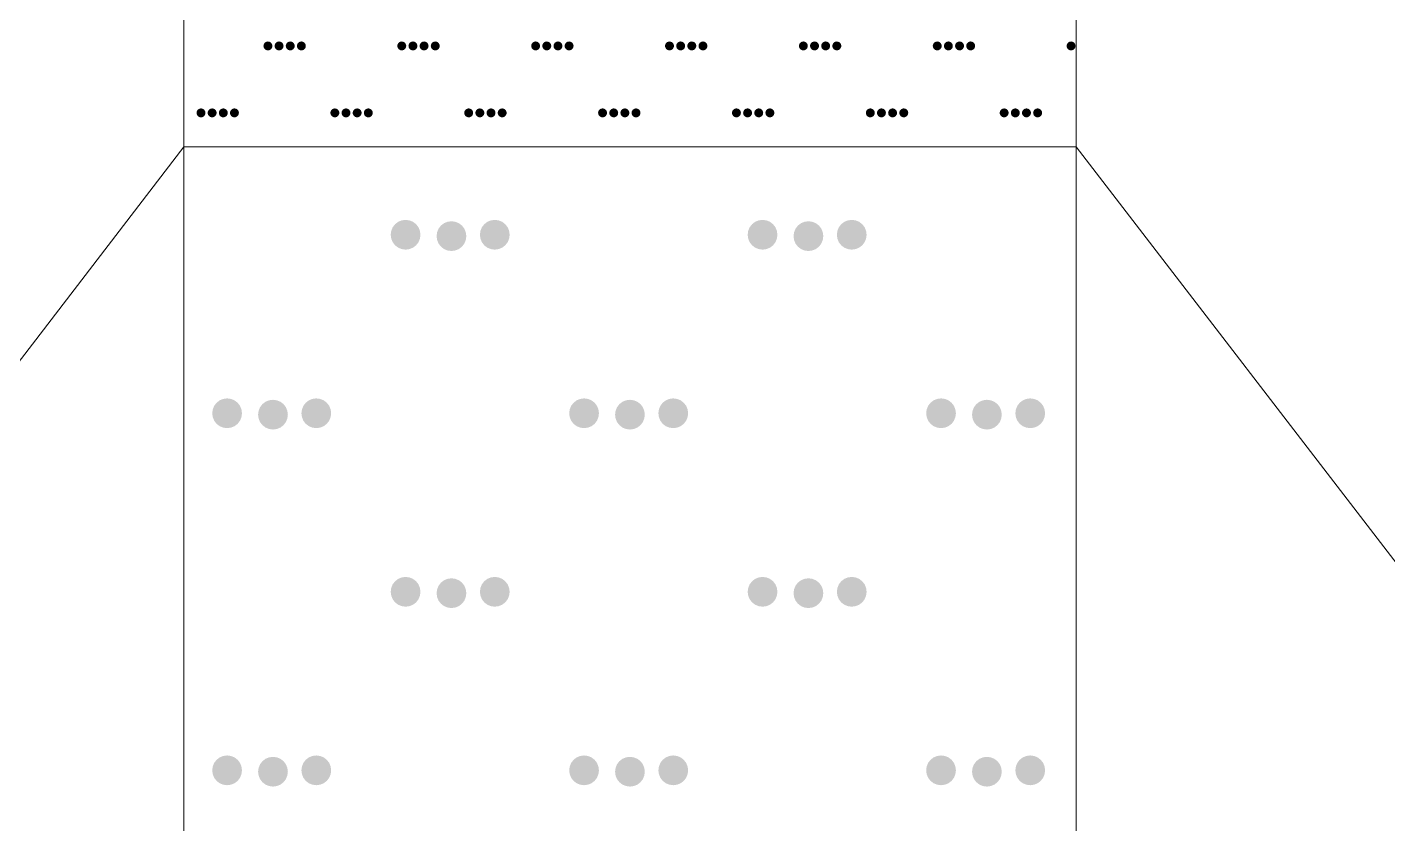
# Model space of a CAD drawing. Header units: inches. Extents: x -27 to 109, y -724 to 26.
# Drawn here: x 17.731 to 20.78, y -588.66 to -586.876 of the extents above; entities that cross this region are included whole.
import ezdxf

# ---------------------------------------------------------------- set-up
doc = ezdxf.new("R2010")
doc.units = ezdxf.units.IN
doc.header["$MEASUREMENT"] = 0
doc.layers.get('0').update_dxf_attribs({"lineweight": 0})

# ---------------------------------------------------------------- blocks, each defined once
blk = doc.blocks.new('lr_block_91')
at = {"true_color": 0x000000}
for points in [[(18.279967, -586.9202), (18.280317, -586.9176), (18.279967, -586.915), (18.278967, -586.9126), (18.277367, -586.91055), (18.275317, -586.90895), (18.272917, -586.90795), (18.270317, -586.9076), (18.267717, -586.90795), (18.265317, -586.90895), (18.263267, -586.91055), (18.261667, -586.9126), (18.260667, -586.915), (18.260317, -586.9176), (18.260667, -586.9202), (18.261667, -586.9226), (18.263267, -586.92465), (18.265317, -586.92625), (18.267717, -586.92725), (18.270317, -586.9276), (18.272917, -586.92725), (18.275317, -586.92625), (18.277367, -586.92465), (18.278967, -586.9226)], [(18.304967, -586.9202), (18.305317, -586.9176), (18.304967, -586.915), (18.303967, -586.9126), (18.302367, -586.91055), (18.300317, -586.90895), (18.297917, -586.90795), (18.295317, -586.9076), (18.292717, -586.90795), (18.290317, -586.90895), (18.288267, -586.91055), (18.286667, -586.9126), (18.285667, -586.915), (18.285317, -586.9176), (18.285667, -586.9202), (18.286667, -586.9226), (18.288267, -586.92465), (18.290317, -586.92625), (18.292717, -586.92725), (18.295317, -586.9276), (18.297917, -586.92725), (18.300317, -586.92625), (18.302367, -586.92465), (18.303967, -586.9226)], [(18.329967, -586.9202), (18.330317, -586.9176), (18.329967, -586.915), (18.328967, -586.9126), (18.327367, -586.91055), (18.325317, -586.90895), (18.322917, -586.90795), (18.320317, -586.9076), (18.317717, -586.90795), (18.315317, -586.90895), (18.313267, -586.91055), (18.311667, -586.9126), (18.310667, -586.915), (18.310317, -586.9176), (18.310667, -586.9202), (18.311667, -586.9226), (18.313267, -586.92465), (18.315317, -586.92625), (18.317717, -586.92725), (18.320317, -586.9276), (18.322917, -586.92725), (18.325317, -586.92625), (18.327367, -586.92465), (18.328967, -586.9226)], [(18.354967, -586.9202), (18.355317, -586.9176), (18.354967, -586.915), (18.353967, -586.9126), (18.352367, -586.91055), (18.350317, -586.90895), (18.347917, -586.90795), (18.345317, -586.9076), (18.342717, -586.90795), (18.340317, -586.90895), (18.338267, -586.91055), (18.336667, -586.9126), (18.335667, -586.915), (18.335317, -586.9176), (18.335667, -586.9202), (18.336667, -586.9226), (18.338267, -586.92465), (18.340317, -586.92625), (18.342717, -586.92725), (18.345317, -586.9276), (18.347917, -586.92725), (18.350317, -586.92625), (18.352367, -586.92465), (18.353967, -586.9226)], [(18.579967, -586.9202), (18.580317, -586.9176), (18.579967, -586.915), (18.578967, -586.9126), (18.577367, -586.91055), (18.575317, -586.90895), (18.572917, -586.90795), (18.570317, -586.9076), (18.567717, -586.90795), (18.565317, -586.90895), (18.563267, -586.91055), (18.561667, -586.9126), (18.560667, -586.915), (18.560317, -586.9176), (18.560667, -586.9202), (18.561667, -586.9226), (18.563267, -586.92465), (18.565317, -586.92625), (18.567717, -586.92725), (18.570317, -586.9276), (18.572917, -586.92725), (18.575317, -586.92625), (18.577367, -586.92465), (18.578967, -586.9226)], [(18.604967, -586.9202), (18.605317, -586.9176), (18.604967, -586.915), (18.603967, -586.9126), (18.602367, -586.91055), (18.600317, -586.90895), (18.597917, -586.90795), (18.595317, -586.9076), (18.592717, -586.90795), (18.590317, -586.90895), (18.588267, -586.91055), (18.586667, -586.9126), (18.585667, -586.915), (18.585317, -586.9176), (18.585667, -586.9202), (18.586667, -586.9226), (18.588267, -586.92465), (18.590317, -586.92625), (18.592717, -586.92725), (18.595317, -586.9276), (18.597917, -586.92725), (18.600317, -586.92625), (18.602367, -586.92465), (18.603967, -586.9226)], [(18.629967, -586.9202), (18.630317, -586.9176), (18.629967, -586.915), (18.628967, -586.9126), (18.627367, -586.91055), (18.625317, -586.90895), (18.622917, -586.90795), (18.620317, -586.9076), (18.617717, -586.90795), (18.615317, -586.90895), (18.613267, -586.91055), (18.611667, -586.9126), (18.610667, -586.915), (18.610317, -586.9176), (18.610667, -586.9202), (18.611667, -586.9226), (18.613267, -586.92465), (18.615317, -586.92625), (18.617717, -586.92725), (18.620317, -586.9276), (18.622917, -586.92725), (18.625317, -586.92625), (18.627367, -586.92465), (18.628967, -586.9226)], [(18.654967, -586.9202), (18.655317, -586.9176), (18.654967, -586.915), (18.653967, -586.9126), (18.652367, -586.91055), (18.650317, -586.90895), (18.647917, -586.90795), (18.645317, -586.9076), (18.642717, -586.90795), (18.640317, -586.90895), (18.638267, -586.91055), (18.636667, -586.9126), (18.635667, -586.915), (18.635317, -586.9176), (18.635667, -586.9202), (18.636667, -586.9226), (18.638267, -586.92465), (18.640317, -586.92625), (18.642717, -586.92725), (18.645317, -586.9276), (18.647917, -586.92725), (18.650317, -586.92625), (18.652367, -586.92465), (18.653967, -586.9226)], [(18.879967, -586.9202), (18.880317, -586.9176), (18.879967, -586.915), (18.878967, -586.9126), (18.877367, -586.91055), (18.875317, -586.90895), (18.872917, -586.90795), (18.870317, -586.9076), (18.867717, -586.90795), (18.865317, -586.90895), (18.863267, -586.91055), (18.861667, -586.9126), (18.860667, -586.915), (18.860317, -586.9176), (18.860667, -586.9202), (18.861667, -586.9226), (18.863267, -586.92465), (18.865317, -586.92625), (18.867717, -586.92725), (18.870317, -586.9276), (18.872917, -586.92725), (18.875317, -586.92625), (18.877367, -586.92465), (18.878967, -586.9226)], [(18.904967, -586.9202), (18.905317, -586.9176), (18.904967, -586.915), (18.903967, -586.9126), (18.902367, -586.91055), (18.900317, -586.90895), (18.897917, -586.90795), (18.895317, -586.9076), (18.892717, -586.90795), (18.890317, -586.90895), (18.888267, -586.91055), (18.886667, -586.9126), (18.885667, -586.915), (18.885317, -586.9176), (18.885667, -586.9202), (18.886667, -586.9226), (18.888267, -586.92465), (18.890317, -586.92625), (18.892717, -586.92725), (18.895317, -586.9276), (18.897917, -586.92725), (18.900317, -586.92625), (18.902367, -586.92465), (18.903967, -586.9226)], [(18.929967, -586.9202), (18.930317, -586.9176), (18.929967, -586.915), (18.928967, -586.9126), (18.927367, -586.91055), (18.925317, -586.90895), (18.922917, -586.90795), (18.920317, -586.9076), (18.917717, -586.90795), (18.915317, -586.90895), (18.913267, -586.91055), (18.911667, -586.9126), (18.910667, -586.915), (18.910317, -586.9176), (18.910667, -586.9202), (18.911667, -586.9226), (18.913267, -586.92465), (18.915317, -586.92625), (18.917717, -586.92725), (18.920317, -586.9276), (18.922917, -586.92725), (18.925317, -586.92625), (18.927367, -586.92465), (18.928967, -586.9226)], [(18.954967, -586.9202), (18.955317, -586.9176), (18.954967, -586.915), (18.953967, -586.9126), (18.952367, -586.91055), (18.950317, -586.90895), (18.947917, -586.90795), (18.945317, -586.9076), (18.942717, -586.90795), (18.940317, -586.90895), (18.938267, -586.91055), (18.936667, -586.9126), (18.935667, -586.915), (18.935317, -586.9176), (18.935667, -586.9202), (18.936667, -586.9226), (18.938267, -586.92465), (18.940317, -586.92625), (18.942717, -586.92725), (18.945317, -586.9276), (18.947917, -586.92725), (18.950317, -586.92625), (18.952367, -586.92465), (18.953967, -586.9226)], [(19.179967, -586.9202), (19.180317, -586.9176), (19.179967, -586.915), (19.178967, -586.9126), (19.177367, -586.91055), (19.175317, -586.90895), (19.172917, -586.90795), (19.170317, -586.9076), (19.167717, -586.90795), (19.165317, -586.90895), (19.163267, -586.91055), (19.161667, -586.9126), (19.160667, -586.915), (19.160317, -586.9176), (19.160667, -586.9202), (19.161667, -586.9226), (19.163267, -586.92465), (19.165317, -586.92625), (19.167717, -586.92725), (19.170317, -586.9276), (19.172917, -586.92725), (19.175317, -586.92625), (19.177367, -586.92465), (19.178967, -586.9226)], [(19.204967, -586.9202), (19.205317, -586.9176), (19.204967, -586.915), (19.203967, -586.9126), (19.202367, -586.91055), (19.200317, -586.90895), (19.197917, -586.90795), (19.195317, -586.9076), (19.192717, -586.90795), (19.190317, -586.90895), (19.188267, -586.91055), (19.186667, -586.9126), (19.185667, -586.915), (19.185317, -586.9176), (19.185667, -586.9202), (19.186667, -586.9226), (19.188267, -586.92465), (19.190317, -586.92625), (19.192717, -586.92725), (19.195317, -586.9276), (19.197917, -586.92725), (19.200317, -586.92625), (19.202367, -586.92465), (19.203967, -586.9226)], [(19.229967, -586.9202), (19.230317, -586.9176), (19.229967, -586.915), (19.228967, -586.9126), (19.227367, -586.91055), (19.225317, -586.90895), (19.222917, -586.90795), (19.220317, -586.9076), (19.217717, -586.90795), (19.215317, -586.90895), (19.213267, -586.91055), (19.211667, -586.9126), (19.210667, -586.915), (19.210317, -586.9176), (19.210667, -586.9202), (19.211667, -586.9226), (19.213267, -586.92465), (19.215317, -586.92625), (19.217717, -586.92725), (19.220317, -586.9276), (19.222917, -586.92725), (19.225317, -586.92625), (19.227367, -586.92465), (19.228967, -586.9226)], [(19.254967, -586.9202), (19.255317, -586.9176), (19.254967, -586.915), (19.253967, -586.9126), (19.252367, -586.91055), (19.250317, -586.90895), (19.247917, -586.90795), (19.245317, -586.9076), (19.242717, -586.90795), (19.240317, -586.90895), (19.238267, -586.91055), (19.236667, -586.9126), (19.235667, -586.915), (19.235317, -586.9176), (19.235667, -586.9202), (19.236667, -586.9226), (19.238267, -586.92465), (19.240317, -586.92625), (19.242717, -586.92725), (19.245317, -586.9276), (19.247917, -586.92725), (19.250317, -586.92625), (19.252367, -586.92465), (19.253967, -586.9226)], [(19.479967, -586.9202), (19.480317, -586.9176), (19.479967, -586.915), (19.478967, -586.9126), (19.477367, -586.91055), (19.475317, -586.90895), (19.472917, -586.90795), (19.470317, -586.9076), (19.467717, -586.90795), (19.465317, -586.90895), (19.463267, -586.91055), (19.461667, -586.9126), (19.460667, -586.915), (19.460317, -586.9176), (19.460667, -586.9202), (19.461667, -586.9226), (19.463267, -586.92465), (19.465317, -586.92625), (19.467717, -586.92725), (19.470317, -586.9276), (19.472917, -586.92725), (19.475317, -586.92625), (19.477367, -586.92465), (19.478967, -586.9226)], [(19.504967, -586.9202), (19.505317, -586.9176), (19.504967, -586.915), (19.503967, -586.9126), (19.502367, -586.91055), (19.500317, -586.90895), (19.497917, -586.90795), (19.495317, -586.9076), (19.492717, -586.90795), (19.490317, -586.90895), (19.488267, -586.91055), (19.486667, -586.9126), (19.485667, -586.915), (19.485317, -586.9176), (19.485667, -586.9202), (19.486667, -586.9226), (19.488267, -586.92465), (19.490317, -586.92625), (19.492717, -586.92725), (19.495317, -586.9276), (19.497917, -586.92725), (19.500317, -586.92625), (19.502367, -586.92465), (19.503967, -586.9226)], [(19.529967, -586.9202), (19.530317, -586.9176), (19.529967, -586.915), (19.528967, -586.9126), (19.527367, -586.91055), (19.525317, -586.90895), (19.522917, -586.90795), (19.520317, -586.9076), (19.517717, -586.90795), (19.515317, -586.90895), (19.513267, -586.91055), (19.511667, -586.9126), (19.510667, -586.915), (19.510317, -586.9176), (19.510667, -586.9202), (19.511667, -586.9226), (19.513267, -586.92465), (19.515317, -586.92625), (19.517717, -586.92725), (19.520317, -586.9276), (19.522917, -586.92725), (19.525317, -586.92625), (19.527367, -586.92465), (19.528967, -586.9226)], [(19.554967, -586.9202), (19.555317, -586.9176), (19.554967, -586.915), (19.553967, -586.9126), (19.552367, -586.91055), (19.550317, -586.90895), (19.547917, -586.90795), (19.545317, -586.9076), (19.542717, -586.90795), (19.540317, -586.90895), (19.538267, -586.91055), (19.536667, -586.9126), (19.535667, -586.915), (19.535317, -586.9176), (19.535667, -586.9202), (19.536667, -586.9226), (19.538267, -586.92465), (19.540317, -586.92625), (19.542717, -586.92725), (19.545317, -586.9276), (19.547917, -586.92725), (19.550317, -586.92625), (19.552367, -586.92465), (19.553967, -586.9226)], [(19.779967, -586.9202), (19.780317, -586.9176), (19.779967, -586.915), (19.778967, -586.9126), (19.777367, -586.91055), (19.775317, -586.90895), (19.772917, -586.90795), (19.770317, -586.9076), (19.767717, -586.90795), (19.765317, -586.90895), (19.763267, -586.91055), (19.761667, -586.9126), (19.760667, -586.915), (19.760317, -586.9176), (19.760667, -586.9202), (19.761667, -586.9226), (19.763267, -586.92465), (19.765317, -586.92625), (19.767717, -586.92725), (19.770317, -586.9276), (19.772917, -586.92725), (19.775317, -586.92625), (19.777367, -586.92465), (19.778967, -586.9226)], [(19.804967, -586.9202), (19.805317, -586.9176), (19.804967, -586.915), (19.803967, -586.9126), (19.802367, -586.91055), (19.800317, -586.90895), (19.797917, -586.90795), (19.795317, -586.9076), (19.792717, -586.90795), (19.790317, -586.90895), (19.788267, -586.91055), (19.786667, -586.9126), (19.785667, -586.915), (19.785317, -586.9176), (19.785667, -586.9202), (19.786667, -586.9226), (19.788267, -586.92465), (19.790317, -586.92625), (19.792717, -586.92725), (19.795317, -586.9276), (19.797917, -586.92725), (19.800317, -586.92625), (19.802367, -586.92465), (19.803967, -586.9226)], [(19.829967, -586.9202), (19.830317, -586.9176), (19.829967, -586.915), (19.828967, -586.9126), (19.827367, -586.91055), (19.825317, -586.90895), (19.822917, -586.90795), (19.820317, -586.9076), (19.817717, -586.90795), (19.815317, -586.90895), (19.813267, -586.91055), (19.811667, -586.9126), (19.810667, -586.915), (19.810317, -586.9176), (19.810667, -586.9202), (19.811667, -586.9226), (19.813267, -586.92465), (19.815317, -586.92625), (19.817717, -586.92725), (19.820317, -586.9276), (19.822917, -586.92725), (19.825317, -586.92625), (19.827367, -586.92465), (19.828967, -586.9226)], [(19.854967, -586.9202), (19.855317, -586.9176), (19.854967, -586.915), (19.853967, -586.9126), (19.852367, -586.91055), (19.850317, -586.90895), (19.847917, -586.90795), (19.845317, -586.9076), (19.842717, -586.90795), (19.840317, -586.90895), (19.838267, -586.91055), (19.836667, -586.9126), (19.835667, -586.915), (19.835317, -586.9176), (19.835667, -586.9202), (19.836667, -586.9226), (19.838267, -586.92465), (19.840317, -586.92625), (19.842717, -586.92725), (19.845317, -586.9276), (19.847917, -586.92725), (19.850317, -586.92625), (19.852367, -586.92465), (19.853967, -586.9226)], [(20.079967, -586.9202), (20.080317, -586.9176), (20.079967, -586.915), (20.078967, -586.9126), (20.077367, -586.91055), (20.075317, -586.90895), (20.072917, -586.90795), (20.070317, -586.9076), (20.067717, -586.90795), (20.065317, -586.90895), (20.063267, -586.91055), (20.061667, -586.9126), (20.060667, -586.915), (20.060317, -586.9176), (20.060667, -586.9202), (20.061667, -586.9226), (20.063267, -586.92465), (20.065317, -586.92625), (20.067717, -586.92725), (20.070317, -586.9276), (20.072917, -586.92725), (20.075317, -586.92625), (20.077367, -586.92465), (20.078967, -586.9226)], [(18.129967, -587.0702), (18.130317, -587.0676), (18.129967, -587.065), (18.128967, -587.0626), (18.127367, -587.06055), (18.125317, -587.05895), (18.122917, -587.05795), (18.120317, -587.0576), (18.117717, -587.05795), (18.115317, -587.05895), (18.113267, -587.06055), (18.111667, -587.0626), (18.110667, -587.065), (18.110317, -587.0676), (18.110667, -587.0702), (18.111667, -587.0726), (18.113267, -587.07465), (18.115317, -587.07625), (18.117717, -587.07725), (18.120317, -587.0776), (18.122917, -587.07725), (18.125317, -587.07625), (18.127367, -587.07465), (18.128967, -587.0726)], [(18.154967, -587.0702), (18.155317, -587.0676), (18.154967, -587.065), (18.153967, -587.0626), (18.152367, -587.06055), (18.150317, -587.05895), (18.147917, -587.05795), (18.145317, -587.0576), (18.142717, -587.05795), (18.140317, -587.05895), (18.138267, -587.06055), (18.136667, -587.0626), (18.135667, -587.065), (18.135317, -587.0676), (18.135667, -587.0702), (18.136667, -587.0726), (18.138267, -587.07465), (18.140317, -587.07625), (18.142717, -587.07725), (18.145317, -587.0776), (18.147917, -587.07725), (18.150317, -587.07625), (18.152367, -587.07465), (18.153967, -587.0726)], [(18.179967, -587.0702), (18.180317, -587.0676), (18.179967, -587.065), (18.178967, -587.0626), (18.177367, -587.06055), (18.175317, -587.05895), (18.172917, -587.05795), (18.170317, -587.0576), (18.167717, -587.05795), (18.165317, -587.05895), (18.163267, -587.06055), (18.161667, -587.0626), (18.160667, -587.065), (18.160317, -587.0676), (18.160667, -587.0702), (18.161667, -587.0726), (18.163267, -587.07465), (18.165317, -587.07625), (18.167717, -587.07725), (18.170317, -587.0776), (18.172917, -587.07725), (18.175317, -587.07625), (18.177367, -587.07465), (18.178967, -587.0726)], [(18.204967, -587.0702), (18.205317, -587.0676), (18.204967, -587.065), (18.203967, -587.0626), (18.202367, -587.06055), (18.200317, -587.05895), (18.197917, -587.05795), (18.195317, -587.0576), (18.192717, -587.05795), (18.190317, -587.05895), (18.188267, -587.06055), (18.186667, -587.0626), (18.185667, -587.065), (18.185317, -587.0676), (18.185667, -587.0702), (18.186667, -587.0726), (18.188267, -587.07465), (18.190317, -587.07625), (18.192717, -587.07725), (18.195317, -587.0776), (18.197917, -587.07725), (18.200317, -587.07625), (18.202367, -587.07465), (18.203967, -587.0726)], [(18.429967, -587.0702), (18.430317, -587.0676), (18.429967, -587.065), (18.428967, -587.0626), (18.427367, -587.06055), (18.425317, -587.05895), (18.422917, -587.05795), (18.420317, -587.0576), (18.417717, -587.05795), (18.415317, -587.05895), (18.413267, -587.06055), (18.411667, -587.0626), (18.410667, -587.065), (18.410317, -587.0676), (18.410667, -587.0702), (18.411667, -587.0726), (18.413267, -587.07465), (18.415317, -587.07625), (18.417717, -587.07725), (18.420317, -587.0776), (18.422917, -587.07725), (18.425317, -587.07625), (18.427367, -587.07465), (18.428967, -587.0726)], [(18.454967, -587.0702), (18.455317, -587.0676), (18.454967, -587.065), (18.453967, -587.0626), (18.452367, -587.06055), (18.450317, -587.05895), (18.447917, -587.05795), (18.445317, -587.0576), (18.442717, -587.05795), (18.440317, -587.05895), (18.438267, -587.06055), (18.436667, -587.0626), (18.435667, -587.065), (18.435317, -587.0676), (18.435667, -587.0702), (18.436667, -587.0726), (18.438267, -587.07465), (18.440317, -587.07625), (18.442717, -587.07725), (18.445317, -587.0776), (18.447917, -587.07725), (18.450317, -587.07625), (18.452367, -587.07465), (18.453967, -587.0726)], [(18.479967, -587.0702), (18.480317, -587.0676), (18.479967, -587.065), (18.478967, -587.0626), (18.477367, -587.06055), (18.475317, -587.05895), (18.472917, -587.05795), (18.470317, -587.0576), (18.467717, -587.05795), (18.465317, -587.05895), (18.463267, -587.06055), (18.461667, -587.0626), (18.460667, -587.065), (18.460317, -587.0676), (18.460667, -587.0702), (18.461667, -587.0726), (18.463267, -587.07465), (18.465317, -587.07625), (18.467717, -587.07725), (18.470317, -587.0776), (18.472917, -587.07725), (18.475317, -587.07625), (18.477367, -587.07465), (18.478967, -587.0726)], [(18.504967, -587.0702), (18.505317, -587.0676), (18.504967, -587.065), (18.503967, -587.0626), (18.502367, -587.06055), (18.500317, -587.05895), (18.497917, -587.05795), (18.495317, -587.0576), (18.492717, -587.05795), (18.490317, -587.05895), (18.488267, -587.06055), (18.486667, -587.0626), (18.485667, -587.065), (18.485317, -587.0676), (18.485667, -587.0702), (18.486667, -587.0726), (18.488267, -587.07465), (18.490317, -587.07625), (18.492717, -587.07725), (18.495317, -587.0776), (18.497917, -587.07725), (18.500317, -587.07625), (18.502367, -587.07465), (18.503967, -587.0726)], [(18.729967, -587.0702), (18.730317, -587.0676), (18.729967, -587.065), (18.728967, -587.0626), (18.727367, -587.06055), (18.725317, -587.05895), (18.722917, -587.05795), (18.720317, -587.0576), (18.717717, -587.05795), (18.715317, -587.05895), (18.713267, -587.06055), (18.711667, -587.0626), (18.710667, -587.065), (18.710317, -587.0676), (18.710667, -587.0702), (18.711667, -587.0726), (18.713267, -587.07465), (18.715317, -587.07625), (18.717717, -587.07725), (18.720317, -587.0776), (18.722917, -587.07725), (18.725317, -587.07625), (18.727367, -587.07465), (18.728967, -587.0726)], [(18.754967, -587.0702), (18.755317, -587.0676), (18.754967, -587.065), (18.753967, -587.0626), (18.752367, -587.06055), (18.750317, -587.05895), (18.747917, -587.05795), (18.745317, -587.0576), (18.742717, -587.05795), (18.740317, -587.05895), (18.738267, -587.06055), (18.736667, -587.0626), (18.735667, -587.065), (18.735317, -587.0676), (18.735667, -587.0702), (18.736667, -587.0726), (18.738267, -587.07465), (18.740317, -587.07625), (18.742717, -587.07725), (18.745317, -587.0776), (18.747917, -587.07725), (18.750317, -587.07625), (18.752367, -587.07465), (18.753967, -587.0726)], [(18.779967, -587.0702), (18.780317, -587.0676), (18.779967, -587.065), (18.778967, -587.0626), (18.777367, -587.06055), (18.775317, -587.05895), (18.772917, -587.05795), (18.770317, -587.0576), (18.767717, -587.05795), (18.765317, -587.05895), (18.763267, -587.06055), (18.761667, -587.0626), (18.760667, -587.065), (18.760317, -587.0676), (18.760667, -587.0702), (18.761667, -587.0726), (18.763267, -587.07465), (18.765317, -587.07625), (18.767717, -587.07725), (18.770317, -587.0776), (18.772917, -587.07725), (18.775317, -587.07625), (18.777367, -587.07465), (18.778967, -587.0726)], [(18.804967, -587.0702), (18.805317, -587.0676), (18.804967, -587.065), (18.803967, -587.0626), (18.802367, -587.06055), (18.800317, -587.05895), (18.797917, -587.05795), (18.795317, -587.0576), (18.792717, -587.05795), (18.790317, -587.05895), (18.788267, -587.06055), (18.786667, -587.0626), (18.785667, -587.065), (18.785317, -587.0676), (18.785667, -587.0702), (18.786667, -587.0726), (18.788267, -587.07465), (18.790317, -587.07625), (18.792717, -587.07725), (18.795317, -587.0776), (18.797917, -587.07725), (18.800317, -587.07625), (18.802367, -587.07465), (18.803967, -587.0726)], [(19.029967, -587.0702), (19.030317, -587.0676), (19.029967, -587.065), (19.028967, -587.0626), (19.027367, -587.06055), (19.025317, -587.05895), (19.022917, -587.05795), (19.020317, -587.0576), (19.017717, -587.05795), (19.015317, -587.05895), (19.013267, -587.06055), (19.011667, -587.0626), (19.010667, -587.065), (19.010317, -587.0676), (19.010667, -587.0702), (19.011667, -587.0726), (19.013267, -587.07465), (19.015317, -587.07625), (19.017717, -587.07725), (19.020317, -587.0776), (19.022917, -587.07725), (19.025317, -587.07625), (19.027367, -587.07465), (19.028967, -587.0726)], [(19.054967, -587.0702), (19.055317, -587.0676), (19.054967, -587.065), (19.053967, -587.0626), (19.052367, -587.06055), (19.050317, -587.05895), (19.047917, -587.05795), (19.045317, -587.0576), (19.042717, -587.05795), (19.040317, -587.05895), (19.038267, -587.06055), (19.036667, -587.0626), (19.035667, -587.065), (19.035317, -587.0676), (19.035667, -587.0702), (19.036667, -587.0726), (19.038267, -587.07465), (19.040317, -587.07625), (19.042717, -587.07725), (19.045317, -587.0776), (19.047917, -587.07725), (19.050317, -587.07625), (19.052367, -587.07465), (19.053967, -587.0726)], [(19.079967, -587.0702), (19.080317, -587.0676), (19.079967, -587.065), (19.078967, -587.0626), (19.077367, -587.06055), (19.075317, -587.05895), (19.072917, -587.05795), (19.070317, -587.0576), (19.067717, -587.05795), (19.065317, -587.05895), (19.063267, -587.06055), (19.061667, -587.0626), (19.060667, -587.065), (19.060317, -587.0676), (19.060667, -587.0702), (19.061667, -587.0726), (19.063267, -587.07465), (19.065317, -587.07625), (19.067717, -587.07725), (19.070317, -587.0776), (19.072917, -587.07725), (19.075317, -587.07625), (19.077367, -587.07465), (19.078967, -587.0726)], [(19.104967, -587.0702), (19.105317, -587.0676), (19.104967, -587.065), (19.103967, -587.0626), (19.102367, -587.06055), (19.100317, -587.05895), (19.097917, -587.05795), (19.095317, -587.0576), (19.092717, -587.05795), (19.090317, -587.05895), (19.088267, -587.06055), (19.086667, -587.0626), (19.085667, -587.065), (19.085317, -587.0676), (19.085667, -587.0702), (19.086667, -587.0726), (19.088267, -587.07465), (19.090317, -587.07625), (19.092717, -587.07725), (19.095317, -587.0776), (19.097917, -587.07725), (19.100317, -587.07625), (19.102367, -587.07465), (19.103967, -587.0726)], [(19.329967, -587.0702), (19.330317, -587.0676), (19.329967, -587.065), (19.328967, -587.0626), (19.327367, -587.06055), (19.325317, -587.05895), (19.322917, -587.05795), (19.320317, -587.0576), (19.317717, -587.05795), (19.315317, -587.05895), (19.313267, -587.06055), (19.311667, -587.0626), (19.310667, -587.065), (19.310317, -587.0676), (19.310667, -587.0702), (19.311667, -587.0726), (19.313267, -587.07465), (19.315317, -587.07625), (19.317717, -587.07725), (19.320317, -587.0776), (19.322917, -587.07725), (19.325317, -587.07625), (19.327367, -587.07465), (19.328967, -587.0726)], [(19.354967, -587.0702), (19.355317, -587.0676), (19.354967, -587.065), (19.353967, -587.0626), (19.352367, -587.06055), (19.350317, -587.05895), (19.347917, -587.05795), (19.345317, -587.0576), (19.342717, -587.05795), (19.340317, -587.05895), (19.338267, -587.06055), (19.336667, -587.0626), (19.335667, -587.065), (19.335317, -587.0676), (19.335667, -587.0702), (19.336667, -587.0726), (19.338267, -587.07465), (19.340317, -587.07625), (19.342717, -587.07725), (19.345317, -587.0776), (19.347917, -587.07725), (19.350317, -587.07625), (19.352367, -587.07465), (19.353967, -587.0726)], [(19.379967, -587.0702), (19.380317, -587.0676), (19.379967, -587.065), (19.378967, -587.0626), (19.377367, -587.06055), (19.375317, -587.05895), (19.372917, -587.05795), (19.370317, -587.0576), (19.367717, -587.05795), (19.365317, -587.05895), (19.363267, -587.06055), (19.361667, -587.0626), (19.360667, -587.065), (19.360317, -587.0676), (19.360667, -587.0702), (19.361667, -587.0726), (19.363267, -587.07465), (19.365317, -587.07625), (19.367717, -587.07725), (19.370317, -587.0776), (19.372917, -587.07725), (19.375317, -587.07625), (19.377367, -587.07465), (19.378967, -587.0726)], [(19.404967, -587.0702), (19.405317, -587.0676), (19.404967, -587.065), (19.403967, -587.0626), (19.402367, -587.06055), (19.400317, -587.05895), (19.397917, -587.05795), (19.395317, -587.0576), (19.392717, -587.05795), (19.390317, -587.05895), (19.388267, -587.06055), (19.386667, -587.0626), (19.385667, -587.065), (19.385317, -587.0676), (19.385667, -587.0702), (19.386667, -587.0726), (19.388267, -587.07465), (19.390317, -587.07625), (19.392717, -587.07725), (19.395317, -587.0776), (19.397917, -587.07725), (19.400317, -587.07625), (19.402367, -587.07465), (19.403967, -587.0726)], [(19.629967, -587.0702), (19.630317, -587.0676), (19.629967, -587.065), (19.628967, -587.0626), (19.627367, -587.06055), (19.625317, -587.05895), (19.622917, -587.05795), (19.620317, -587.0576), (19.617717, -587.05795), (19.615317, -587.05895), (19.613267, -587.06055), (19.611667, -587.0626), (19.610667, -587.065), (19.610317, -587.0676), (19.610667, -587.0702), (19.611667, -587.0726), (19.613267, -587.07465), (19.615317, -587.07625), (19.617717, -587.07725), (19.620317, -587.0776), (19.622917, -587.07725), (19.625317, -587.07625), (19.627367, -587.07465), (19.628967, -587.0726)], [(19.654967, -587.0702), (19.655317, -587.0676), (19.654967, -587.065), (19.653967, -587.0626), (19.652367, -587.06055), (19.650317, -587.05895), (19.647917, -587.05795), (19.645317, -587.0576), (19.642717, -587.05795), (19.640317, -587.05895), (19.638267, -587.06055), (19.636667, -587.0626), (19.635667, -587.065), (19.635317, -587.0676), (19.635667, -587.0702), (19.636667, -587.0726), (19.638267, -587.07465), (19.640317, -587.07625), (19.642717, -587.07725), (19.645317, -587.0776), (19.647917, -587.07725), (19.650317, -587.07625), (19.652367, -587.07465), (19.653967, -587.0726)], [(19.679967, -587.0702), (19.680317, -587.0676), (19.679967, -587.065), (19.678967, -587.0626), (19.677367, -587.06055), (19.675317, -587.05895), (19.672917, -587.05795), (19.670317, -587.0576), (19.667717, -587.05795), (19.665317, -587.05895), (19.663267, -587.06055), (19.661667, -587.0626), (19.660667, -587.065), (19.660317, -587.0676), (19.660667, -587.0702), (19.661667, -587.0726), (19.663267, -587.07465), (19.665317, -587.07625), (19.667717, -587.07725), (19.670317, -587.0776), (19.672917, -587.07725), (19.675317, -587.07625), (19.677367, -587.07465), (19.678967, -587.0726)], [(19.704967, -587.0702), (19.705317, -587.0676), (19.704967, -587.065), (19.703967, -587.0626), (19.702367, -587.06055), (19.700317, -587.05895), (19.697917, -587.05795), (19.695317, -587.0576), (19.692717, -587.05795), (19.690317, -587.05895), (19.688267, -587.06055), (19.686667, -587.0626), (19.685667, -587.065), (19.685317, -587.0676), (19.685667, -587.0702), (19.686667, -587.0726), (19.688267, -587.07465), (19.690317, -587.07625), (19.692717, -587.07725), (19.695317, -587.0776), (19.697917, -587.07725), (19.700317, -587.07625), (19.702367, -587.07465), (19.703967, -587.0726)], [(19.929967, -587.0702), (19.930317, -587.0676), (19.929967, -587.065), (19.928967, -587.0626), (19.927367, -587.06055), (19.925317, -587.05895), (19.922917, -587.05795), (19.920317, -587.0576), (19.917717, -587.05795), (19.915317, -587.05895), (19.913267, -587.06055), (19.911667, -587.0626), (19.910667, -587.065), (19.910317, -587.0676), (19.910667, -587.0702), (19.911667, -587.0726), (19.913267, -587.07465), (19.915317, -587.07625), (19.917717, -587.07725), (19.920317, -587.0776), (19.922917, -587.07725), (19.925317, -587.07625), (19.927367, -587.07465), (19.928967, -587.0726)], [(19.954967, -587.0702), (19.955317, -587.0676), (19.954967, -587.065), (19.953967, -587.0626), (19.952367, -587.06055), (19.950317, -587.05895), (19.947917, -587.05795), (19.945317, -587.0576), (19.942717, -587.05795), (19.940317, -587.05895), (19.938267, -587.06055), (19.936667, -587.0626), (19.935667, -587.065), (19.935317, -587.0676), (19.935667, -587.0702), (19.936667, -587.0726), (19.938267, -587.07465), (19.940317, -587.07625), (19.942717, -587.07725), (19.945317, -587.0776), (19.947917, -587.07725), (19.950317, -587.07625), (19.952367, -587.07465), (19.953967, -587.0726)], [(19.979967, -587.0702), (19.980317, -587.0676), (19.979967, -587.065), (19.978967, -587.0626), (19.977367, -587.06055), (19.975317, -587.05895), (19.972917, -587.05795), (19.970317, -587.0576), (19.967717, -587.05795), (19.965317, -587.05895), (19.963267, -587.06055), (19.961667, -587.0626), (19.960667, -587.065), (19.960317, -587.0676), (19.960667, -587.0702), (19.961667, -587.0726), (19.963267, -587.07465), (19.965317, -587.07625), (19.967717, -587.07725), (19.970317, -587.0776), (19.972917, -587.07725), (19.975317, -587.07625), (19.977367, -587.07465), (19.978967, -587.0726)], [(20.004967, -587.0702), (20.005317, -587.0676), (20.004967, -587.065), (20.003967, -587.0626), (20.002367, -587.06055), (20.000317, -587.05895), (19.997917, -587.05795), (19.995317, -587.0576), (19.992717, -587.05795), (19.990317, -587.05895), (19.988267, -587.06055), (19.986667, -587.0626), (19.985667, -587.065), (19.985317, -587.0676), (19.985667, -587.0702), (19.986667, -587.0726), (19.988267, -587.07465), (19.990317, -587.07625), (19.992717, -587.07725), (19.995317, -587.0776), (19.997917, -587.07725), (20.000317, -587.07625), (20.002367, -587.07465), (20.003967, -587.0726)]]:
    blk.add_hatch(color=18, dxfattribs=at).paths.add_polyline_path(points, flags=17)
blk = doc.blocks.new('lr_block_92')
at = {"true_color": 0x000000}
for points in [[(18.611, -587.3493), (18.6122, -587.3407), (18.611, -587.332), (18.6078, -587.324), (18.6025, -587.3171), (18.5955, -587.3117), (18.5875, -587.3085), (18.5789, -587.3073), (18.5702, -587.3085), (18.5622, -587.3117), (18.5553, -587.3171), (18.5499, -587.324), (18.5467, -587.332), (18.5455, -587.3407), (18.5467, -587.3493), (18.5499, -587.3573), (18.5553, -587.3643), (18.5622, -587.3696), (18.5702, -587.3728), (18.5789, -587.374), (18.5875, -587.3728), (18.5955, -587.3696), (18.6025, -587.3643), (18.6078, -587.3573)], [(18.8109, -587.3493), (18.8121, -587.3407), (18.8109, -587.332), (18.8077, -587.324), (18.8023, -587.3171), (18.7954, -587.3117), (18.7874, -587.3085), (18.7787, -587.3073), (18.7701, -587.3085), (18.7621, -587.3117), (18.7551, -587.3171), (18.7498, -587.324), (18.7466, -587.332), (18.7454, -587.3407), (18.7466, -587.3493), (18.7498, -587.3573), (18.7551, -587.3643), (18.7621, -587.3696), (18.7701, -587.3728), (18.7787, -587.374), (18.7874, -587.3728), (18.7954, -587.3696), (18.8023, -587.3643), (18.8077, -587.3573)], [(19.411, -587.3493), (19.4122, -587.3407), (19.411, -587.332), (19.4078, -587.324), (19.4025, -587.3171), (19.3955, -587.3117), (19.3875, -587.3085), (19.3789, -587.3073), (19.3702, -587.3085), (19.3622, -587.3117), (19.3553, -587.3171), (19.3499, -587.324), (19.3467, -587.332), (19.3455, -587.3407), (19.3467, -587.3493), (19.3499, -587.3573), (19.3553, -587.3643), (19.3622, -587.3696), (19.3702, -587.3728), (19.3789, -587.374), (19.3875, -587.3728), (19.3955, -587.3696), (19.4025, -587.3643), (19.4078, -587.3573)], [(19.6109, -587.3493), (19.6121, -587.3407), (19.6109, -587.332), (19.6077, -587.324), (19.6023, -587.3171), (19.5954, -587.3117), (19.5874, -587.3085), (19.5787, -587.3073), (19.5701, -587.3085), (19.5621, -587.3117), (19.5551, -587.3171), (19.5498, -587.324), (19.5466, -587.332), (19.5454, -587.3407), (19.5466, -587.3493), (19.5498, -587.3573), (19.5551, -587.3643), (19.5621, -587.3696), (19.5701, -587.3728), (19.5787, -587.374), (19.5874, -587.3728), (19.5954, -587.3696), (19.6023, -587.3643), (19.6077, -587.3573)], [(18.7138, -587.3524), (18.715, -587.3437), (18.7138, -587.3351), (18.7106, -587.3271), (18.7053, -587.3201), (18.6983, -587.3148), (18.6903, -587.3116), (18.6817, -587.3104), (18.673, -587.3116), (18.665, -587.3148), (18.6581, -587.3201), (18.6527, -587.3271), (18.6495, -587.3351), (18.6483, -587.3437), (18.6495, -587.3524), (18.6527, -587.3604), (18.6581, -587.3673), (18.665, -587.3727), (18.673, -587.3759), (18.6817, -587.3771), (18.6903, -587.3759), (18.6983, -587.3727), (18.7053, -587.3673), (18.7106, -587.3604)], [(19.5138, -587.3524), (19.515, -587.3437), (19.5138, -587.3351), (19.5106, -587.3271), (19.5053, -587.3201), (19.4983, -587.3148), (19.4903, -587.3116), (19.4817, -587.3104), (19.473, -587.3116), (19.465, -587.3148), (19.4581, -587.3201), (19.4527, -587.3271), (19.4495, -587.3351), (19.4483, -587.3437), (19.4495, -587.3524), (19.4527, -587.3604), (19.4581, -587.3673), (19.465, -587.3727), (19.473, -587.3759), (19.4817, -587.3771), (19.4903, -587.3759), (19.4983, -587.3727), (19.5053, -587.3673), (19.5106, -587.3604)], [(18.211, -587.7493), (18.2122, -587.7407), (18.211, -587.732), (18.2078, -587.724), (18.2025, -587.7171), (18.1955, -587.7117), (18.1875, -587.7085), (18.1789, -587.7073), (18.1702, -587.7085), (18.1622, -587.7117), (18.1553, -587.7171), (18.1499, -587.724), (18.1467, -587.732), (18.1455, -587.7407), (18.1467, -587.7493), (18.1499, -587.7573), (18.1553, -587.7643), (18.1622, -587.7696), (18.1702, -587.7728), (18.1789, -587.774), (18.1875, -587.7728), (18.1955, -587.7696), (18.2025, -587.7643), (18.2078, -587.7573)], [(18.3138, -587.7524), (18.315, -587.7437), (18.3138, -587.7351), (18.3106, -587.7271), (18.3053, -587.7201), (18.2983, -587.7148), (18.2903, -587.7116), (18.2817, -587.7104), (18.273, -587.7116), (18.265, -587.7148), (18.2581, -587.7201), (18.2527, -587.7271), (18.2495, -587.7351), (18.2483, -587.7437), (18.2495, -587.7524), (18.2527, -587.7604), (18.2581, -587.7673), (18.265, -587.7727), (18.273, -587.7759), (18.2817, -587.7771), (18.2903, -587.7759), (18.2983, -587.7727), (18.3053, -587.7673), (18.3106, -587.7604)], [(18.4109, -587.7493), (18.4121, -587.7407), (18.4109, -587.732), (18.4077, -587.724), (18.4023, -587.7171), (18.3954, -587.7117), (18.3874, -587.7085), (18.3787, -587.7073), (18.3701, -587.7085), (18.3621, -587.7117), (18.3551, -587.7171), (18.3498, -587.724), (18.3466, -587.732), (18.3454, -587.7407), (18.3466, -587.7493), (18.3498, -587.7573), (18.3551, -587.7643), (18.3621, -587.7696), (18.3701, -587.7728), (18.3787, -587.774), (18.3874, -587.7728), (18.3954, -587.7696), (18.4023, -587.7643), (18.4077, -587.7573)], [(19.011, -587.7493), (19.0122, -587.7407), (19.011, -587.732), (19.0078, -587.724), (19.0025, -587.7171), (18.9955, -587.7117), (18.9875, -587.7085), (18.9789, -587.7073), (18.9702, -587.7085), (18.9622, -587.7117), (18.9553, -587.7171), (18.9499, -587.724), (18.9467, -587.732), (18.9455, -587.7407), (18.9467, -587.7493), (18.9499, -587.7573), (18.9553, -587.7643), (18.9622, -587.7696), (18.9702, -587.7728), (18.9789, -587.774), (18.9875, -587.7728), (18.9955, -587.7696), (19.0025, -587.7643), (19.0078, -587.7573)], [(19.1138, -587.7524), (19.115, -587.7437), (19.1138, -587.7351), (19.1106, -587.7271), (19.1053, -587.7201), (19.0983, -587.7148), (19.0903, -587.7116), (19.0817, -587.7104), (19.073, -587.7116), (19.065, -587.7148), (19.0581, -587.7201), (19.0527, -587.7271), (19.0495, -587.7351), (19.0483, -587.7437), (19.0495, -587.7524), (19.0527, -587.7604), (19.0581, -587.7673), (19.065, -587.7727), (19.073, -587.7759), (19.0817, -587.7771), (19.0903, -587.7759), (19.0983, -587.7727), (19.1053, -587.7673), (19.1106, -587.7604)], [(19.2109, -587.7493), (19.2121, -587.7407), (19.2109, -587.732), (19.2077, -587.724), (19.2023, -587.7171), (19.1954, -587.7117), (19.1874, -587.7085), (19.1787, -587.7073), (19.1701, -587.7085), (19.1621, -587.7117), (19.1551, -587.7171), (19.1498, -587.724), (19.1466, -587.732), (19.1454, -587.7407), (19.1466, -587.7493), (19.1498, -587.7573), (19.1551, -587.7643), (19.1621, -587.7696), (19.1701, -587.7728), (19.1787, -587.774), (19.1874, -587.7728), (19.1954, -587.7696), (19.2023, -587.7643), (19.2077, -587.7573)], [(19.811, -587.7493), (19.8122, -587.7407), (19.811, -587.732), (19.8078, -587.724), (19.8025, -587.7171), (19.7955, -587.7117), (19.7875, -587.7085), (19.7789, -587.7073), (19.7702, -587.7085), (19.7622, -587.7117), (19.7553, -587.7171), (19.7499, -587.724), (19.7467, -587.732), (19.7455, -587.7407), (19.7467, -587.7493), (19.7499, -587.7573), (19.7553, -587.7643), (19.7622, -587.7696), (19.7702, -587.7728), (19.7789, -587.774), (19.7875, -587.7728), (19.7955, -587.7696), (19.8025, -587.7643), (19.8078, -587.7573)], [(19.9138, -587.7524), (19.915, -587.7437), (19.9138, -587.7351), (19.9106, -587.7271), (19.9053, -587.7201), (19.8983, -587.7148), (19.8903, -587.7116), (19.8817, -587.7104), (19.873, -587.7116), (19.865, -587.7148), (19.8581, -587.7201), (19.8527, -587.7271), (19.8495, -587.7351), (19.8483, -587.7437), (19.8495, -587.7524), (19.8527, -587.7604), (19.8581, -587.7673), (19.865, -587.7727), (19.873, -587.7759), (19.8817, -587.7771), (19.8903, -587.7759), (19.8983, -587.7727), (19.9053, -587.7673), (19.9106, -587.7604)], [(20.0109, -587.7493), (20.0121, -587.7407), (20.0109, -587.732), (20.0077, -587.724), (20.0023, -587.7171), (19.9954, -587.7117), (19.9874, -587.7085), (19.9787, -587.7073), (19.9701, -587.7085), (19.9621, -587.7117), (19.9551, -587.7171), (19.9498, -587.724), (19.9466, -587.732), (19.9454, -587.7407), (19.9466, -587.7493), (19.9498, -587.7573), (19.9551, -587.7643), (19.9621, -587.7696), (19.9701, -587.7728), (19.9787, -587.774), (19.9874, -587.7728), (19.9954, -587.7696), (20.0023, -587.7643), (20.0077, -587.7573)], [(18.611, -588.1493), (18.6122, -588.1407), (18.611, -588.132), (18.6078, -588.124), (18.6025, -588.1171), (18.5955, -588.1117), (18.5875, -588.1085), (18.5789, -588.1073), (18.5702, -588.1085), (18.5622, -588.1117), (18.5553, -588.1171), (18.5499, -588.124), (18.5467, -588.132), (18.5455, -588.1407), (18.5467, -588.1493), (18.5499, -588.1573), (18.5553, -588.1643), (18.5622, -588.1696), (18.5702, -588.1728), (18.5789, -588.174), (18.5875, -588.1728), (18.5955, -588.1696), (18.6025, -588.1643), (18.6078, -588.1573)], [(18.7138, -588.1524), (18.715, -588.1437), (18.7138, -588.1351), (18.7106, -588.1271), (18.7053, -588.1201), (18.6983, -588.1148), (18.6903, -588.1116), (18.6817, -588.1104), (18.673, -588.1116), (18.665, -588.1148), (18.6581, -588.1201), (18.6527, -588.1271), (18.6495, -588.1351), (18.6483, -588.1437), (18.6495, -588.1524), (18.6527, -588.1604), (18.6581, -588.1673), (18.665, -588.1727), (18.673, -588.1759), (18.6817, -588.1771), (18.6903, -588.1759), (18.6983, -588.1727), (18.7053, -588.1673), (18.7106, -588.1604)], [(18.8109, -588.1493), (18.8121, -588.1407), (18.8109, -588.132), (18.8077, -588.124), (18.8023, -588.1171), (18.7954, -588.1117), (18.7874, -588.1085), (18.7787, -588.1073), (18.7701, -588.1085), (18.7621, -588.1117), (18.7551, -588.1171), (18.7498, -588.124), (18.7466, -588.132), (18.7454, -588.1407), (18.7466, -588.1493), (18.7498, -588.1573), (18.7551, -588.1643), (18.7621, -588.1696), (18.7701, -588.1728), (18.7787, -588.174), (18.7874, -588.1728), (18.7954, -588.1696), (18.8023, -588.1643), (18.8077, -588.1573)], [(19.411, -588.1493), (19.4122, -588.1407), (19.411, -588.132), (19.4078, -588.124), (19.4025, -588.1171), (19.3955, -588.1117), (19.3875, -588.1085), (19.3789, -588.1073), (19.3702, -588.1085), (19.3622, -588.1117), (19.3553, -588.1171), (19.3499, -588.124), (19.3467, -588.132), (19.3455, -588.1407), (19.3467, -588.1493), (19.3499, -588.1573), (19.3553, -588.1643), (19.3622, -588.1696), (19.3702, -588.1728), (19.3789, -588.174), (19.3875, -588.1728), (19.3955, -588.1696), (19.4025, -588.1643), (19.4078, -588.1573)], [(19.5138, -588.1524), (19.515, -588.1437), (19.5138, -588.1351), (19.5106, -588.1271), (19.5053, -588.1201), (19.4983, -588.1148), (19.4903, -588.1116), (19.4817, -588.1104), (19.473, -588.1116), (19.465, -588.1148), (19.4581, -588.1201), (19.4527, -588.1271), (19.4495, -588.1351), (19.4483, -588.1437), (19.4495, -588.1524), (19.4527, -588.1604), (19.4581, -588.1673), (19.465, -588.1727), (19.473, -588.1759), (19.4817, -588.1771), (19.4903, -588.1759), (19.4983, -588.1727), (19.5053, -588.1673), (19.5106, -588.1604)], [(19.6109, -588.1493), (19.6121, -588.1407), (19.6109, -588.132), (19.6077, -588.124), (19.6023, -588.1171), (19.5954, -588.1117), (19.5874, -588.1085), (19.5787, -588.1073), (19.5701, -588.1085), (19.5621, -588.1117), (19.5551, -588.1171), (19.5498, -588.124), (19.5466, -588.132), (19.5454, -588.1407), (19.5466, -588.1493), (19.5498, -588.1573), (19.5551, -588.1643), (19.5621, -588.1696), (19.5701, -588.1728), (19.5787, -588.174), (19.5874, -588.1728), (19.5954, -588.1696), (19.6023, -588.1643), (19.6077, -588.1573)], [(18.211, -588.5493), (18.2122, -588.5407), (18.211, -588.532), (18.2078, -588.524), (18.2025, -588.5171), (18.1955, -588.5117), (18.1875, -588.5085), (18.1789, -588.5073), (18.1702, -588.5085), (18.1622, -588.5117), (18.1553, -588.5171), (18.1499, -588.524), (18.1467, -588.532), (18.1455, -588.5407), (18.1467, -588.5493), (18.1499, -588.5573), (18.1553, -588.5643), (18.1622, -588.5696), (18.1702, -588.5728), (18.1789, -588.574), (18.1875, -588.5728), (18.1955, -588.5696), (18.2025, -588.5643), (18.2078, -588.5573)], [(18.3138, -588.5524), (18.315, -588.5437), (18.3138, -588.5351), (18.3106, -588.5271), (18.3053, -588.5201), (18.2983, -588.5148), (18.2903, -588.5116), (18.2817, -588.5104), (18.273, -588.5116), (18.265, -588.5148), (18.2581, -588.5201), (18.2527, -588.5271), (18.2495, -588.5351), (18.2483, -588.5437), (18.2495, -588.5524), (18.2527, -588.5604), (18.2581, -588.5673), (18.265, -588.5727), (18.273, -588.5759), (18.2817, -588.5771), (18.2903, -588.5759), (18.2983, -588.5727), (18.3053, -588.5673), (18.3106, -588.5604)], [(18.4109, -588.5493), (18.4121, -588.5407), (18.4109, -588.532), (18.4077, -588.524), (18.4023, -588.5171), (18.3954, -588.5117), (18.3874, -588.5085), (18.3787, -588.5073), (18.3701, -588.5085), (18.3621, -588.5117), (18.3551, -588.5171), (18.3498, -588.524), (18.3466, -588.532), (18.3454, -588.5407), (18.3466, -588.5493), (18.3498, -588.5573), (18.3551, -588.5643), (18.3621, -588.5696), (18.3701, -588.5728), (18.3787, -588.574), (18.3874, -588.5728), (18.3954, -588.5696), (18.4023, -588.5643), (18.4077, -588.5573)], [(19.011, -588.5493), (19.0122, -588.5407), (19.011, -588.532), (19.0078, -588.524), (19.0025, -588.5171), (18.9955, -588.5117), (18.9875, -588.5085), (18.9789, -588.5073), (18.9702, -588.5085), (18.9622, -588.5117), (18.9553, -588.5171), (18.9499, -588.524), (18.9467, -588.532), (18.9455, -588.5407), (18.9467, -588.5493), (18.9499, -588.5573), (18.9553, -588.5643), (18.9622, -588.5696), (18.9702, -588.5728), (18.9789, -588.574), (18.9875, -588.5728), (18.9955, -588.5696), (19.0025, -588.5643), (19.0078, -588.5573)], [(19.1138, -588.5524), (19.115, -588.5437), (19.1138, -588.5351), (19.1106, -588.5271), (19.1053, -588.5201), (19.0983, -588.5148), (19.0903, -588.5116), (19.0817, -588.5104), (19.073, -588.5116), (19.065, -588.5148), (19.0581, -588.5201), (19.0527, -588.5271), (19.0495, -588.5351), (19.0483, -588.5437), (19.0495, -588.5524), (19.0527, -588.5604), (19.0581, -588.5673), (19.065, -588.5727), (19.073, -588.5759), (19.0817, -588.5771), (19.0903, -588.5759), (19.0983, -588.5727), (19.1053, -588.5673), (19.1106, -588.5604)], [(19.2109, -588.5493), (19.2121, -588.5407), (19.2109, -588.532), (19.2077, -588.524), (19.2023, -588.5171), (19.1954, -588.5117), (19.1874, -588.5085), (19.1787, -588.5073), (19.1701, -588.5085), (19.1621, -588.5117), (19.1551, -588.5171), (19.1498, -588.524), (19.1466, -588.532), (19.1454, -588.5407), (19.1466, -588.5493), (19.1498, -588.5573), (19.1551, -588.5643), (19.1621, -588.5696), (19.1701, -588.5728), (19.1787, -588.574), (19.1874, -588.5728), (19.1954, -588.5696), (19.2023, -588.5643), (19.2077, -588.5573)], [(19.811, -588.5493), (19.8122, -588.5407), (19.811, -588.532), (19.8078, -588.524), (19.8025, -588.5171), (19.7955, -588.5117), (19.7875, -588.5085), (19.7789, -588.5073), (19.7702, -588.5085), (19.7622, -588.5117), (19.7553, -588.5171), (19.7499, -588.524), (19.7467, -588.532), (19.7455, -588.5407), (19.7467, -588.5493), (19.7499, -588.5573), (19.7553, -588.5643), (19.7622, -588.5696), (19.7702, -588.5728), (19.7789, -588.574), (19.7875, -588.5728), (19.7955, -588.5696), (19.8025, -588.5643), (19.8078, -588.5573)], [(19.9138, -588.5524), (19.915, -588.5437), (19.9138, -588.5351), (19.9106, -588.5271), (19.9053, -588.5201), (19.8983, -588.5148), (19.8903, -588.5116), (19.8817, -588.5104), (19.873, -588.5116), (19.865, -588.5148), (19.8581, -588.5201), (19.8527, -588.5271), (19.8495, -588.5351), (19.8483, -588.5437), (19.8495, -588.5524), (19.8527, -588.5604), (19.8581, -588.5673), (19.865, -588.5727), (19.873, -588.5759), (19.8817, -588.5771), (19.8903, -588.5759), (19.8983, -588.5727), (19.9053, -588.5673), (19.9106, -588.5604)], [(20.0109, -588.5493), (20.0121, -588.5407), (20.0109, -588.532), (20.0077, -588.524), (20.0023, -588.5171), (19.9954, -588.5117), (19.9874, -588.5085), (19.9787, -588.5073), (19.9701, -588.5085), (19.9621, -588.5117), (19.9551, -588.5171), (19.9498, -588.524), (19.9466, -588.532), (19.9454, -588.5407), (19.9466, -588.5493), (19.9498, -588.5573), (19.9551, -588.5643), (19.9621, -588.5696), (19.9701, -588.5728), (19.9787, -588.574), (19.9874, -588.5728), (19.9954, -588.5696), (20.0023, -588.5643), (20.0077, -588.5573)]]:
    blk.add_hatch(color=18, dxfattribs=at).paths.add_polyline_path(points, flags=17)

msp = doc.modelspace()

# ---------------------------------------------------------------- linework, layer by layer
at = {"linetype": 'Continuous', "lineweight": 15}
for p, q in [((18.0817, -586.8438), (18.0817, -587.1437)), ((20.0817, -586.8438), (20.0817, -587.1437)), ((17.0817, -588.4438), (18.0817, -587.1437)), ((18.0817, -587.1437), (20.0817, -587.1437)), ((18.0817, -587.1437), (18.0817, -588.7437)), ((21.0817, -588.4438), (20.0817, -587.1437)), ((20.0817, -587.1437), (20.0817, -588.7437))]:
    msp.add_line(p, q, dxfattribs=at)

# ---------------------------------------------------------------- block references
at = {"color": 7}
for name in ['lr_block_91', 'lr_block_92']:
    msp.add_blockref(name, (0, 0), dxfattribs=at)

doc.saveas('drawing.dxf')
